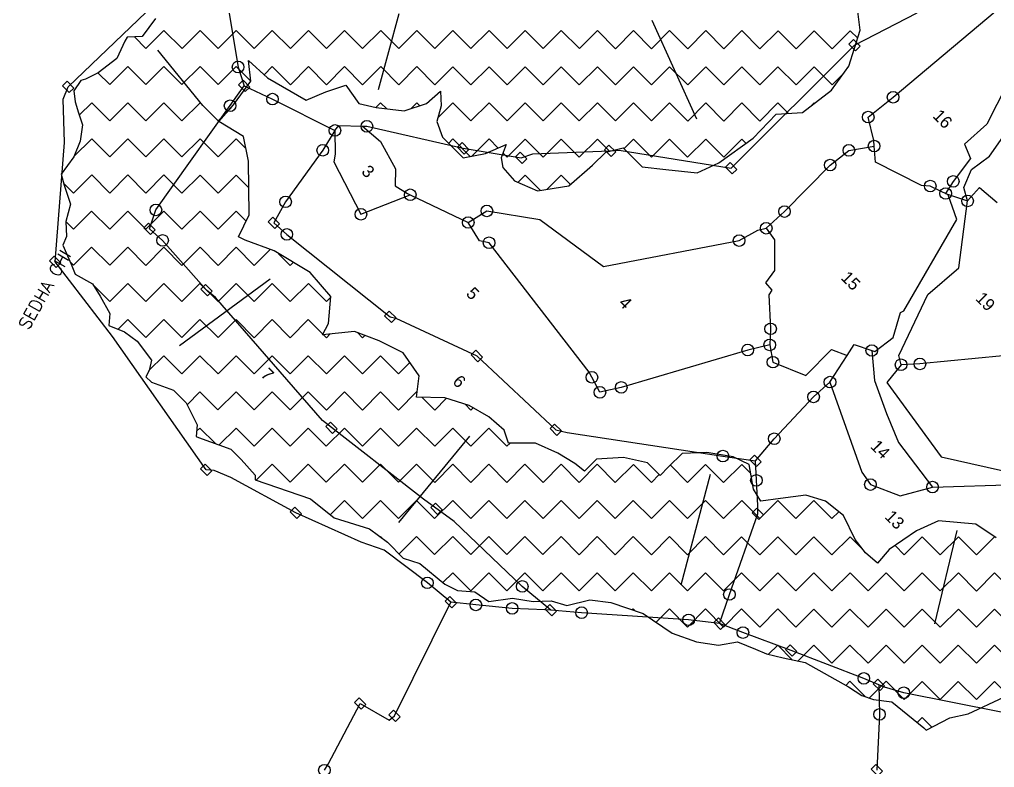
# Model space of a CAD drawing. Header units: metres. Extents: x 344416 to 346002, y 1760973 to 1763559.
# Drawn here: x 344650 to 345371, y 1761837 to 1762390 of the extents above; entities that cross this region are included whole.
import ezdxf

# ---------------------------------------------------------------- set-up
doc = ezdxf.new("R2010")
doc.units = ezdxf.units.M
doc.header["$MEASUREMENT"] = 0
for name, color, linetype in [('OFF', 1, 'Continuous'), ('POLY_HATCH', 12, 'Continuous'), ('POLY_PARCEL', 6, 'Continuous'), ('POLY_WATER', 4, 'Continuous'), ('SYM_ARROW', 1, 'Continuous'), ('TEXT_MAPOUT', 7, 'Continuous'), ('TEXT_PARCEL', 7, 'Continuous'), ('V_BOUND_LINE', 7, 'Continuous')]:
    doc.layers.add(name, color=color, linetype=linetype)
doc.styles.get("Standard").update_dxf_attribs({"font": 'simplex.shx'})
doc.styles.add('TEXT_MAP', font='')
doc.styles.get('TEXT_MAP').set_extended_font_data('Kruti Dev 050')

msp = doc.modelspace()

# ---------------------------------------------------------------- linework, layer by layer
for points in [[(345266.57, 1762375.14), (345271.52, 1762370.18), (345268.09, 1762366.75), (345263.14, 1762371.71)], [(344685.34, 1762344.17), (344690.29, 1762339.21), (344686.86, 1762335.78), (344681.91, 1762340.74)], [(344815.38, 1762344.89), (344820.33, 1762339.93), (344816.9, 1762336.51), (344811.95, 1762341.47)], [(344977.27, 1762298.84), (344982.22, 1762293.88), (344978.79, 1762290.45), (344973.84, 1762295.41)], [(345085.85, 1762296.96), (345090.8, 1762292), (345087.37, 1762288.58), (345082.42, 1762293.53)], [(345020.18, 1762291.79), (345025.14, 1762286.83), (345021.71, 1762283.41), (345016.75, 1762288.36)], [(345175.33, 1762284.08), (345180.28, 1762279.12), (345176.86, 1762275.7), (345171.9, 1762280.66)], [(344837.25, 1762243.71), (344842.21, 1762238.76), (344838.78, 1762235.33), (344833.82, 1762240.29)], [(344745.41, 1762239.28), (344750.36, 1762234.32), (344746.93, 1762230.9), (344741.98, 1762235.86)], [(344675.55, 1762214.97), (344680.5, 1762210.01), (344677.07, 1762206.58), (344672.12, 1762211.54)], [(344787.57, 1762193.97), (344792.52, 1762189.01), (344789.09, 1762185.58), (344784.14, 1762190.54)], [(344923.44, 1762174.31), (344928.39, 1762169.35), (344924.96, 1762165.93), (344920.01, 1762170.89)], [(344987.34, 1762145.4), (344992.29, 1762140.44), (344988.86, 1762137.01), (344983.91, 1762141.97)], [(344879.9, 1762092.44), (344884.86, 1762087.48), (344881.43, 1762084.05), (344876.48, 1762089.01)], [(345045.69, 1762090.95), (345050.64, 1762086), (345047.21, 1762082.57), (345042.26, 1762087.53)], [(345193.37, 1762068.01), (345198.32, 1762063.05), (345194.89, 1762059.62), (345189.94, 1762064.58)], [(344787.33, 1762061.39), (344792.28, 1762056.43), (344788.86, 1762053), (344783.9, 1762057.96)], [(344853.48, 1762029.59), (344858.43, 1762024.63), (344855, 1762021.2), (344850.05, 1762026.16)], [(344957.57, 1762032.58), (344962.53, 1762027.62), (344959.1, 1762024.2), (344954.14, 1762029.16)], [(345195.11, 1762028.79), (345200.07, 1762023.83), (345196.64, 1762020.4), (345191.68, 1762025.36)], [(344968.16, 1761963.62), (344973.11, 1761958.66), (344969.68, 1761955.23), (344964.73, 1761960.19)], [(345042.12, 1761957.62), (345047.07, 1761952.66), (345043.64, 1761949.24), (345038.69, 1761954.19)], [(345166.79, 1761947.65), (345171.74, 1761942.69), (345168.31, 1761939.26), (345163.36, 1761944.22)], [(345219.75, 1761927.9), (345224.7, 1761922.94), (345221.27, 1761919.52), (345216.32, 1761924.47)], [(345284.71, 1761902.4), (345289.66, 1761897.44), (345286.23, 1761894.01), (345281.28, 1761898.97)], [(344901.04, 1761888.71), (344906, 1761883.75), (344902.57, 1761880.33), (344897.61, 1761885.28)], [(344926.46, 1761879.45), (344931.42, 1761874.5), (344927.99, 1761871.07), (344923.03, 1761876.03)], [(345283.08, 1761839.47), (345288.03, 1761834.52), (345284.6, 1761831.09), (345279.65, 1761836.05)]]:
    msp.add_lwpolyline(points, close=True)
for centre in [(344811.64, 1762354.72), (345295.92, 1762332.38), (344805.76, 1762326.14), (344837.06, 1762331), (345277.51, 1762317.72), (344906.89, 1762310.9), (344883.27, 1762307.85), (345281.89, 1762296.34), (344874.22, 1762293.18), (345263.21, 1762293.16), (345249.4, 1762282.3), (345340.43, 1762270.23), (344938.96, 1762260.32), (345323.41, 1762266.78), (345334.77, 1762261.25), (344846.75, 1762255.12), (345350.97, 1762255.75), (344750.85, 1762249.13), (344902.45, 1762245.89), (344995.58, 1762248.36), (345215.61, 1762247.95), (344981.77, 1762239.85), (344847.69, 1762231.08), (345202.1, 1762235.62), (344755.85, 1762226.65), (344997.19, 1762224.87), (345182.08, 1762226.48), (345205.34, 1762161.28), (345188.41, 1762145.64), (345204.69, 1762149.4), (345280.16, 1762145.28), (345207.07, 1762136.65), (345301.77, 1762134.75), (345315.73, 1762135.34), (345073.24, 1762125.48), (345094.96, 1762118.03), (345249.26, 1762121.91), (345079.19, 1762114.37), (345237.09, 1762110.99), (345208.06, 1762080.12), (345170.09, 1762067.27), (345194.85, 1762049.32), (345279.15, 1762046.23), (345325.08, 1762044.4), (344951.6, 1761973.61), (345021.78, 1761970.96), (345174.89, 1761965.01), (344987.44, 1761957.26), (345014.29, 1761954.73), (345065.65, 1761951.57), (345144.76, 1761946.29), (345184.91, 1761936.86), (345274.28, 1761903.02), (345303.8, 1761892.42), (345285.88, 1761876.44), (344875.43, 1761835.23)]:
    msp.add_circle(centre, 4.29)
at = {"layer": 'OFF'}
msp.add_line((345334.77, 1762261.25), (345350.97, 1762255.75), dxfattribs=at)
at = {"layer": 'POLY_HATCH'}
for p, q in [((345271.63, 1762382.06), (345269.19, 1762401.56)), ((344750.61, 1762390.6), (344740.72, 1762377.23)), ((345263.11, 1762355.26), (345271.63, 1762382.06)), ((344727.93, 1762373.76), (344722.11, 1762360.96)), ((344729.67, 1762376.66), (344727.93, 1762373.76)), ((344740.72, 1762377.23), (344729.67, 1762376.66)), ((344722.11, 1762360.96), (344708.15, 1762350.5)), ((344821.14, 1762344.31), (344819.31, 1762359.54)), ((344819.31, 1762359.54), (344833.32, 1762346.73)), ((345250.32, 1762337.61), (345263.11, 1762355.26)), ((344695.35, 1762344.7), (344690.12, 1762337.14)), ((344698.84, 1762345.86), (344695.35, 1762344.7)), ((344708.15, 1762350.5), (344698.84, 1762345.86)), ((344808.35, 1762326.66), (344821.14, 1762344.31)), ((344833.32, 1762346.73), (344861.96, 1762330.26)), ((344690.12, 1762337.14), (344691.28, 1762329)), ((344861.96, 1762330.26), (344876.58, 1762336.33)), ((344876.58, 1762336.33), (344891.2, 1762341.19)), ((344891.2, 1762341.19), (344900.95, 1762327.78)), ((344950.9, 1762327.72), (344961.26, 1762336.85)), ((344961.26, 1762336.85), (344961.66, 1762326.11)), ((345229, 1762321.18), (345250.32, 1762337.61)), ((344691.28, 1762329), (344693.61, 1762320.85)), ((344797.38, 1762314.48), (344808.35, 1762326.66)), ((344900.95, 1762327.78), (344913.74, 1762324.72)), ((344913.74, 1762324.72), (344934.46, 1762322.26)), ((344934.46, 1762322.26), (344950.9, 1762327.72)), ((344961.66, 1762326.11), (344958.61, 1762314.54)), ((344693.61, 1762320.85), (344696.52, 1762312.12)), ((345192.55, 1762302.11), (345209.51, 1762319.99)), ((345209.51, 1762319.99), (345229, 1762321.18)), ((344696.52, 1762312.12), (344694.78, 1762299.9)), ((344815.66, 1762303.5), (344797.38, 1762314.48)), ((344958.61, 1762314.54), (344962.88, 1762302.96)), ((344819.32, 1762285.22), (344815.66, 1762303.5)), ((344962.88, 1762302.96), (344978.11, 1762287.71)), ((345166.97, 1762283.86), (345192.55, 1762302.11)), ((344694.78, 1762299.9), (344690.13, 1762288.27)), ((344994.56, 1762290.74), (345009.79, 1762297.43)), ((345009.79, 1762297.43), (345006.14, 1762287.68)), ((345083.51, 1762291.87), (345096.3, 1762294.9)), ((345096.3, 1762294.9), (345110.31, 1762280.87)), ((344690.13, 1762288.27), (344680.82, 1762275.48)), ((344978.11, 1762287.71), (344994.56, 1762290.74)), ((345006.14, 1762287.68), (345007.36, 1762280.37)), ((345073.76, 1762282.13), (345083.51, 1762291.87)), ((344819.94, 1762245.62), (344819.32, 1762285.22)), ((345007.36, 1762280.37), (345015.89, 1762270.61)), ((345056.1, 1762266.92), (345073.76, 1762282.13)), ((345110.31, 1762280.87), (345127.98, 1762279.02)), ((345127.98, 1762279.02), (345151.13, 1762276.56)), ((345151.13, 1762276.56), (345166.97, 1762283.86)), ((344680.82, 1762275.48), (344683.15, 1762267.33)), ((344683.15, 1762267.33), (344687.81, 1762253.37)), ((345015.89, 1762270.61), (345032.95, 1762263.29)), ((345032.95, 1762263.29), (345056.1, 1762266.92)), ((344687.81, 1762253.37), (344684.32, 1762240.57)), ((344812.02, 1762229.18), (344819.94, 1762245.62)), ((344684.32, 1762240.57), (344684.9, 1762229.52)), ((344684.9, 1762229.52), (344681.99, 1762223.12)), ((344816.9, 1762226.74), (344812.02, 1762229.18)), ((344681.99, 1762223.12), (344688.21, 1762209.18)), ((344838.22, 1762218.79), (344816.9, 1762226.74)), ((344865.03, 1762202.93), (344838.22, 1762218.79)), ((344688.21, 1762209.18), (344691.12, 1762201.61)), ((344691.12, 1762201.61), (344703.92, 1762194.62)), ((344880.26, 1762185.24), (344865.03, 1762202.93)), ((344703.92, 1762194.62), (344709.74, 1762185.3)), ((344709.74, 1762185.3), (344716.73, 1762172.49)), ((344878.44, 1762165.14), (344880.26, 1762185.24)), ((344716.73, 1762172.49), (344716.15, 1762163.77)), ((344716.15, 1762163.77), (344727.78, 1762159.1)), ((344873.94, 1762156.79), (344878.44, 1762165.14)), ((344727.78, 1762159.1), (344737.09, 1762152.11)), ((344897.8, 1762159.27), (344873.94, 1762156.79)), ((344916.02, 1762152.34), (344897.8, 1762159.27)), ((344737.09, 1762152.11), (344747.57, 1762138.13)), ((344933.61, 1762143.53), (344916.02, 1762152.34)), ((344945.54, 1762126.56), (344933.61, 1762143.53)), ((344747.57, 1762138.13), (344745.82, 1762130.57)), ((344745.82, 1762130.57), (344743.5, 1762125.92)), ((344743.5, 1762125.92), (344747.57, 1762121.84)), ((344747.57, 1762121.84), (344763.86, 1762116.01)), ((344943.66, 1762110.86), (344945.54, 1762126.56)), ((344763.86, 1762116.01), (344773.17, 1762106.69)), ((344773.17, 1762106.69), (344781.32, 1762090.39)), ((344964.39, 1762110.21), (344943.66, 1762110.86)), ((344982.6, 1762104.54), (344964.39, 1762110.21)), ((344997.05, 1762096.36), (344982.6, 1762104.54)), ((345008.36, 1762086.3), (344997.05, 1762096.36)), ((344781.32, 1762090.39), (344780.74, 1762081.67)), ((345011.5, 1762076.88), (345008.36, 1762086.3)), ((344780.74, 1762081.67), (344782.49, 1762081.08)), ((344782.49, 1762081.08), (344806.34, 1762072.33)), ((345017.78, 1762076.87), (345011.5, 1762076.88)), ((345031.6, 1762076.86), (345017.78, 1762076.87)), ((345047.93, 1762069.3), (345031.6, 1762076.86)), ((344806.34, 1762072.33), (344813.91, 1762064.76)), ((345158.22, 1762069.85), (345140.01, 1762069.24)), ((345177.69, 1762066.69), (345158.22, 1762069.85)), ((344813.91, 1762064.76), (344824.38, 1762053.11)), ((345060.49, 1762061.75), (345047.93, 1762069.3)), ((345076.57, 1762064.91), (345067.78, 1762056.12)), ((345096.67, 1762066.14), (345076.57, 1762064.91)), ((345114.26, 1762062.36), (345096.67, 1762066.14)), ((345123.68, 1762052.93), (345114.26, 1762062.36)), ((345140.01, 1762069.24), (345129.96, 1762059.2)), ((345189.62, 1762061.02), (345177.69, 1762066.69)), ((345067.78, 1762056.12), (345060.49, 1762061.75)), ((345129.96, 1762059.2), (345123.68, 1762052.93)), ((345192.77, 1762042.8), (345189.62, 1762061.02)), ((344824.38, 1762053.11), (344824.38, 1762049.62)), ((344824.38, 1762049.62), (344865.11, 1762035.61)), ((345198.2, 1762034.07), (345192.77, 1762042.8)), ((344865.11, 1762035.61), (344882.57, 1762021.63)), ((345212.65, 1762035.94), (345198.2, 1762034.07)), ((345231.49, 1762038.43), (345212.65, 1762035.94)), ((345245.94, 1762034.02), (345231.49, 1762038.43)), ((345259.13, 1762023.33), (345245.94, 1762034.02)), ((344882.57, 1762021.63), (344908.68, 1762013.49)), ((345267.92, 1762005.73), (345259.13, 1762023.33)), ((345329.47, 1762019.48), (345313.14, 1762011.96)), ((345357.11, 1762016.94), (345329.47, 1762019.48)), ((344908.68, 1762013.49), (344922.06, 1762003.58)), ((345313.14, 1762011.96), (345293.05, 1761998.17)), ((345372.18, 1762006.88), (345357.11, 1762016.94)), ((345275.46, 1761995.68), (345267.92, 1762005.73)), ((344922.06, 1762003.58), (344933.7, 1761991.93)), ((345293.05, 1761998.17), (345284.26, 1761988.13)), ((344933.7, 1761991.93), (344945.92, 1761987.85)), ((345284.26, 1761988.13), (345275.46, 1761995.68)), ((344945.92, 1761987.85), (344964.54, 1761972.7)), ((344964.54, 1761972.7), (344973.85, 1761968.04)), ((344973.85, 1761968.04), (344986.65, 1761966.86)), ((344986.65, 1761966.86), (344997.12, 1761959.87)), ((344997.12, 1761959.87), (345014.58, 1761962.18)), ((345014.58, 1761962.18), (345029.7, 1761959.83)), ((345029.7, 1761959.83), (345043.09, 1761960.4)), ((345043.09, 1761960.4), (345054.72, 1761956.9)), ((345054.72, 1761956.9), (345071.59, 1761960.95)), ((345071.59, 1761960.95), (345087.3, 1761959.19)), ((345087.3, 1761959.19), (345111.01, 1761950.98)), ((345111.01, 1761950.98), (345132.54, 1761936.41)), ((345132.54, 1761936.41), (345150.58, 1761929.99)), ((345150.58, 1761929.99), (345166.87, 1761927.65)), ((345166.87, 1761927.65), (345180.83, 1761929.96)), ((345180.83, 1761929.96), (345194.22, 1761924.71)), ((345194.22, 1761924.71), (345202.36, 1761921.21)), ((345202.36, 1761921.21), (345214.58, 1761918.29)), ((345214.58, 1761918.29), (345230.87, 1761914.78)), ((345230.87, 1761914.78), (345262.87, 1761896.71)), ((345262.87, 1761896.71), (345272.77, 1761890.3)), ((345272.77, 1761890.3), (345281.49, 1761887.38)), ((345281.49, 1761887.38), (345294.87, 1761885.62)), ((345294.87, 1761885.62), (345318.73, 1761866.4)), ((345351.31, 1761876.84), (345377.72, 1761889.07)), ((345337.93, 1761873.94), (345351.31, 1761876.84)), ((345320.48, 1761864.65), (345337.93, 1761873.94)), ((345318.73, 1761866.4), (345320.48, 1761864.65))]:
    msp.add_line(p, q, dxfattribs=at)
at = {"layer": 'POLY_HATCH', "linetype": 'Continuous'}
for p, q in [((344743.48, 1762368.41), (344756.84, 1762381.76)), ((344756.84, 1762381.76), (344770.19, 1762368.4)), ((344770.19, 1762368.4), (344783.54, 1762381.75)), ((344783.54, 1762381.75), (344796.89, 1762368.39)), ((344796.89, 1762368.39), (344810.25, 1762381.74)), ((344810.25, 1762381.74), (344823.6, 1762368.38)), ((344823.6, 1762368.38), (344836.95, 1762381.73)), ((344836.95, 1762381.73), (344850.3, 1762368.37)), ((344850.3, 1762368.37), (344863.66, 1762381.72)), ((344863.66, 1762381.72), (344877, 1762368.36)), ((344877, 1762368.36), (344890.36, 1762381.7)), ((344890.36, 1762381.7), (344903.71, 1762368.35)), ((344903.71, 1762368.35), (344917.07, 1762381.69)), ((344917.07, 1762381.69), (344930.41, 1762368.33)), ((344930.41, 1762368.33), (344943.77, 1762381.68)), ((344943.77, 1762381.68), (344957.12, 1762368.32)), ((344957.12, 1762368.32), (344970.48, 1762381.67)), ((344970.48, 1762381.67), (344983.82, 1762368.31)), ((344983.82, 1762368.31), (344997.18, 1762381.66)), ((344997.18, 1762381.66), (345010.53, 1762368.3)), ((345010.53, 1762368.3), (345023.88, 1762381.65)), ((345023.88, 1762381.65), (345037.23, 1762368.29)), ((345037.23, 1762368.29), (345050.59, 1762381.64)), ((345050.59, 1762381.64), (345063.94, 1762368.28)), ((345063.94, 1762368.28), (345077.29, 1762381.62)), ((345077.29, 1762381.62), (345090.64, 1762368.27)), ((345090.64, 1762368.27), (345104, 1762381.61)), ((345104, 1762381.61), (345117.34, 1762368.25)), ((345117.34, 1762368.25), (345130.7, 1762381.6)), ((345130.7, 1762381.6), (345144.05, 1762368.24)), ((345144.05, 1762368.24), (345157.41, 1762381.59)), ((345157.41, 1762381.59), (345170.75, 1762368.23)), ((345170.75, 1762368.23), (345184.11, 1762381.58)), ((345184.11, 1762381.58), (345197.46, 1762368.22)), ((345197.46, 1762368.22), (345210.82, 1762381.57)), ((345210.82, 1762381.57), (345224.16, 1762368.21)), ((345224.16, 1762368.21), (345237.52, 1762381.56)), ((345237.52, 1762381.56), (345250.87, 1762368.2)), ((345250.87, 1762368.2), (345264.22, 1762381.54)), ((345264.22, 1762381.54), (345269.72, 1762376.05)), ((344734.97, 1762376.94), (344743.48, 1762368.41)), ((344716.77, 1762341.72), (344730.12, 1762355.07)), ((344730.12, 1762355.07), (344743.47, 1762341.71)), ((344743.47, 1762341.71), (344756.83, 1762355.06)), ((344756.83, 1762355.06), (344770.17, 1762341.7)), ((344770.17, 1762341.7), (344783.53, 1762355.04)), ((344783.53, 1762355.04), (344796.88, 1762341.69)), ((344796.88, 1762341.69), (344810.24, 1762355.03)), ((344810.24, 1762355.03), (344821.06, 1762344.2)), ((344830.88, 1762348.97), (344836.94, 1762355.02)), ((344836.94, 1762355.02), (344850.29, 1762341.66)), ((344850.29, 1762341.66), (344863.65, 1762355.01)), ((344863.65, 1762355.01), (344876.99, 1762341.65)), ((344876.99, 1762341.65), (344890.35, 1762355)), ((344890.35, 1762355), (344903.7, 1762341.64)), ((344903.7, 1762341.64), (344917.06, 1762354.99)), ((344917.06, 1762354.99), (344930.4, 1762341.63)), ((344930.4, 1762341.63), (344943.76, 1762354.98)), ((344943.76, 1762354.98), (344957.11, 1762341.62)), ((344957.11, 1762341.62), (344970.46, 1762354.97)), ((344970.46, 1762354.97), (344983.81, 1762341.61)), ((344983.81, 1762341.61), (344997.17, 1762354.95)), ((344997.17, 1762354.95), (345010.52, 1762341.6)), ((345010.52, 1762341.6), (345023.87, 1762354.94)), ((345023.87, 1762354.94), (345037.22, 1762341.58)), ((345037.22, 1762341.58), (345050.58, 1762354.93)), ((345050.58, 1762354.93), (345063.92, 1762341.57)), ((345063.92, 1762341.57), (345077.28, 1762354.92)), ((345077.28, 1762354.92), (345090.63, 1762341.56)), ((345090.63, 1762341.56), (345103.99, 1762354.91)), ((345103.99, 1762354.91), (345117.33, 1762341.55)), ((345117.33, 1762341.55), (345130.69, 1762354.9)), ((345130.69, 1762354.9), (345144.04, 1762341.54)), ((345144.04, 1762341.54), (345157.4, 1762354.89)), ((345157.4, 1762354.89), (345170.74, 1762341.53)), ((345170.74, 1762341.53), (345184.1, 1762354.87)), ((345184.1, 1762354.87), (345197.45, 1762341.52)), ((345197.45, 1762341.52), (345210.8, 1762354.86)), ((345210.8, 1762354.86), (345224.15, 1762341.5)), ((345224.15, 1762341.5), (345237.51, 1762354.85)), ((345237.51, 1762354.85), (345250.86, 1762341.49)), ((344708.04, 1762350.45), (344716.77, 1762341.72)), ((345250.86, 1762341.49), (345259.1, 1762349.73)), ((344694.18, 1762319.15), (344703.41, 1762328.37)), ((344703.41, 1762328.37), (344716.75, 1762315.02)), ((344716.75, 1762315.02), (344730.11, 1762328.36)), ((344730.11, 1762328.36), (344743.46, 1762315.01)), ((344743.46, 1762315.01), (344756.82, 1762328.35)), ((344756.82, 1762328.35), (344770.16, 1762314.99)), ((344770.16, 1762314.99), (344783.52, 1762328.34)), ((344783.52, 1762328.34), (344796.87, 1762314.98)), ((344796.87, 1762314.98), (344806.51, 1762324.62)), ((344913.53, 1762324.77), (344917.04, 1762328.28)), ((344917.04, 1762328.28), (344921.53, 1762323.79)), ((344939.36, 1762323.89), (344943.75, 1762328.27)), ((344943.75, 1762328.27), (344945.94, 1762326.08)), ((344959.29, 1762317.1), (344970.45, 1762328.26)), ((344970.45, 1762328.26), (344983.8, 1762314.9)), ((344983.8, 1762314.9), (344997.16, 1762328.25)), ((344997.16, 1762328.25), (345010.5, 1762314.89)), ((345010.5, 1762314.89), (345023.86, 1762328.24)), ((345023.86, 1762328.24), (345037.21, 1762314.88)), ((345037.21, 1762314.88), (345050.57, 1762328.23)), ((345050.57, 1762328.23), (345063.91, 1762314.87)), ((345063.91, 1762314.87), (345077.27, 1762328.21)), ((345077.27, 1762328.21), (345090.62, 1762314.86)), ((345090.62, 1762314.86), (345103.98, 1762328.2)), ((345103.98, 1762328.2), (345117.32, 1762314.85)), ((345117.32, 1762314.85), (345130.68, 1762328.19)), ((345130.68, 1762328.19), (345144.03, 1762314.83)), ((345144.03, 1762314.83), (345157.38, 1762328.18)), ((345157.38, 1762328.18), (345170.73, 1762314.82)), ((345170.73, 1762314.82), (345184.09, 1762328.17)), ((345184.09, 1762328.17), (345197.44, 1762314.81)), ((345197.44, 1762314.81), (345210.79, 1762328.16)), ((345210.79, 1762328.16), (345218.41, 1762320.53)), ((345235.68, 1762326.33), (345237.5, 1762328.15)), ((345237.5, 1762328.15), (345237.73, 1762327.91)), ((344690.22, 1762288.5), (344703.4, 1762301.67)), ((344703.4, 1762301.67), (344716.74, 1762288.31)), ((344716.74, 1762288.31), (344730.1, 1762301.66)), ((344730.1, 1762301.66), (344743.45, 1762288.3)), ((344743.45, 1762288.3), (344756.81, 1762301.65)), ((344756.81, 1762301.65), (344770.15, 1762288.29)), ((344770.15, 1762288.29), (344783.51, 1762301.64)), ((344783.51, 1762301.64), (344796.86, 1762288.28)), ((344796.86, 1762288.28), (344810.21, 1762301.62)), ((344810.21, 1762301.62), (344817.5, 1762294.34)), ((344967.36, 1762298.48), (344970.44, 1762301.56)), ((344970.44, 1762301.56), (344983.32, 1762288.67)), ((344984.47, 1762288.88), (344997.15, 1762301.54)), ((344997.15, 1762301.54), (345003.86, 1762294.82)), ((345010.49, 1762288.19), (345023.85, 1762301.53)), ((345023.85, 1762301.53), (345037.2, 1762288.18)), ((345037.2, 1762288.18), (345050.55, 1762301.52)), ((345050.55, 1762301.52), (345063.9, 1762288.16)), ((345063.9, 1762288.16), (345077.26, 1762301.51)), ((345077.26, 1762301.51), (345086.25, 1762292.52)), ((345096.83, 1762294.37), (345103.96, 1762301.5)), ((345103.96, 1762301.5), (345117.31, 1762288.14)), ((345117.31, 1762288.14), (345130.67, 1762301.49)), ((345130.67, 1762301.49), (345144.01, 1762288.13)), ((345144.01, 1762288.13), (345157.37, 1762301.48)), ((345157.37, 1762301.48), (345170.72, 1762288.12)), ((345170.72, 1762288.12), (345184.08, 1762301.46)), ((345184.08, 1762301.46), (345187.23, 1762298.31)), ((345007.46, 1762291.22), (345010.49, 1762288.19)), ((344690.03, 1762261.62), (344703.39, 1762274.97)), ((344703.39, 1762274.97), (344716.73, 1762261.61)), ((344716.73, 1762261.61), (344730.09, 1762274.95)), ((344730.09, 1762274.95), (344743.44, 1762261.6)), ((344743.44, 1762261.6), (344756.79, 1762274.94)), ((344756.79, 1762274.94), (344770.14, 1762261.58)), ((344770.14, 1762261.58), (344783.5, 1762274.93)), ((344783.5, 1762274.93), (344796.85, 1762261.57)), ((344796.85, 1762261.57), (344810.2, 1762274.92)), ((344810.2, 1762274.92), (344819.63, 1762265.49)), ((345018.5, 1762269.49), (345023.84, 1762274.83)), ((345023.84, 1762274.83), (345035.04, 1762263.61)), ((345040.13, 1762264.41), (345050.54, 1762274.82)), ((345050.54, 1762274.82), (345057.35, 1762268)), ((344682.68, 1762268.97), (344690.03, 1762261.62)), ((344690.02, 1762234.91), (344703.37, 1762248.26)), ((344703.37, 1762248.26), (344716.72, 1762234.9)), ((344716.72, 1762234.9), (344730.08, 1762248.25)), ((344730.08, 1762248.25), (344743.42, 1762234.89)), ((344743.42, 1762234.89), (344756.78, 1762248.24)), ((344756.78, 1762248.24), (344770.13, 1762234.88)), ((344770.13, 1762234.88), (344783.49, 1762248.23)), ((344783.49, 1762248.23), (344796.83, 1762234.87)), ((344796.83, 1762234.87), (344810.19, 1762248.22)), ((344810.19, 1762248.22), (344817.61, 1762240.79)), ((344684.33, 1762240.61), (344690.02, 1762234.91)), ((344690, 1762208.21), (344703.36, 1762221.56)), ((344703.36, 1762221.56), (344716.71, 1762208.2)), ((344716.71, 1762208.2), (344730.07, 1762221.55)), ((344730.07, 1762221.55), (344743.41, 1762208.19)), ((344743.41, 1762208.19), (344756.77, 1762221.53)), ((344756.77, 1762221.53), (344770.12, 1762208.18)), ((344770.12, 1762208.18), (344783.48, 1762221.52)), ((344783.48, 1762221.52), (344796.82, 1762208.16)), ((344796.82, 1762208.16), (344810.18, 1762221.51)), ((344810.18, 1762221.51), (344823.53, 1762208.15)), ((344823.53, 1762208.15), (344835.28, 1762219.89)), ((344841.57, 1762216.81), (344850.23, 1762208.14)), ((344687.54, 1762210.67), (344690, 1762208.21)), ((344850.23, 1762208.14), (344852.46, 1762210.37)), ((344704.48, 1762193.72), (344716.7, 1762181.49)), ((344716.7, 1762181.49), (344730.06, 1762194.84)), ((344730.06, 1762194.84), (344743.4, 1762181.48)), ((344743.4, 1762181.48), (344756.76, 1762194.83)), ((344756.76, 1762194.83), (344770.11, 1762181.47)), ((344770.11, 1762181.47), (344783.46, 1762194.82)), ((344783.46, 1762194.82), (344796.81, 1762181.46)), ((344796.81, 1762181.46), (344810.17, 1762194.81)), ((344810.17, 1762194.81), (344823.52, 1762181.45)), ((344823.52, 1762181.45), (344836.87, 1762194.8)), ((344836.87, 1762194.8), (344850.22, 1762181.44)), ((344850.22, 1762181.44), (344863.58, 1762194.78)), ((344863.58, 1762194.78), (344876.92, 1762181.43)), ((344876.92, 1762181.43), (344880.22, 1762184.71)), ((344722.94, 1762161.04), (344730.04, 1762168.14)), ((344730.04, 1762168.14), (344743.39, 1762154.78)), ((344743.39, 1762154.78), (344756.75, 1762168.12)), ((344756.75, 1762168.12), (344770.1, 1762154.77)), ((344770.1, 1762154.77), (344783.45, 1762168.11)), ((344783.45, 1762168.11), (344796.8, 1762154.76)), ((344796.8, 1762154.76), (344810.16, 1762168.1)), ((344810.16, 1762168.1), (344823.5, 1762154.74)), ((344823.5, 1762154.74), (344836.86, 1762168.09)), ((344836.86, 1762168.09), (344850.21, 1762154.73)), ((344850.21, 1762154.73), (344863.57, 1762168.08)), ((344863.57, 1762168.08), (344874.26, 1762157.38)), ((344874.76, 1762156.87), (344876.91, 1762154.72)), ((344876.91, 1762154.72), (344879.57, 1762157.37)), ((344899.83, 1762158.5), (344903.62, 1762154.71)), ((344903.62, 1762154.71), (344905.32, 1762156.41)), ((344745.77, 1762130.46), (344756.74, 1762141.42)), ((344756.74, 1762141.42), (344770.08, 1762128.06)), ((344770.08, 1762128.06), (344783.44, 1762141.41)), ((344783.44, 1762141.41), (344796.79, 1762128.05)), ((344796.79, 1762128.05), (344810.15, 1762141.4)), ((344810.15, 1762141.4), (344823.49, 1762128.04)), ((344823.49, 1762128.04), (344836.85, 1762141.39)), ((344836.85, 1762141.39), (344850.2, 1762128.03)), ((344850.2, 1762128.03), (344863.56, 1762141.37)), ((344863.56, 1762141.37), (344876.9, 1762128.02)), ((344876.9, 1762128.02), (344890.26, 1762141.36)), ((344890.26, 1762141.36), (344903.61, 1762128.01)), ((344903.61, 1762128.01), (344916.96, 1762141.35)), ((344916.96, 1762141.35), (344930.31, 1762127.99)), ((344930.31, 1762127.99), (344938.67, 1762136.34)), ((344773.92, 1762105.2), (344783.43, 1762114.7)), ((344783.43, 1762114.7), (344796.78, 1762101.35)), ((344796.78, 1762101.35), (344810.13, 1762114.69)), ((344810.13, 1762114.69), (344823.48, 1762101.34)), ((344823.48, 1762101.34), (344836.84, 1762114.68)), ((344836.84, 1762114.68), (344850.19, 1762101.32)), ((344850.19, 1762101.32), (344863.54, 1762114.67)), ((344863.54, 1762114.67), (344876.89, 1762101.31)), ((344876.89, 1762101.31), (344890.25, 1762114.66)), ((344890.25, 1762114.66), (344903.59, 1762101.3)), ((344903.59, 1762101.3), (344916.95, 1762114.65)), ((344916.95, 1762114.65), (344930.3, 1762101.29)), ((344930.3, 1762101.29), (344943.66, 1762114.64)), ((344943.66, 1762114.64), (344944.07, 1762114.23)), ((344947.55, 1762110.74), (344957, 1762101.28)), ((344957, 1762101.28), (344965.58, 1762109.84)), ((344979.46, 1762105.52), (344983.71, 1762101.27)), ((344983.71, 1762101.27), (344985.4, 1762102.96)), ((344781, 1762085.59), (344783.42, 1762088)), ((344783.42, 1762088), (344794.87, 1762076.54)), ((344797.64, 1762075.52), (344810.12, 1762087.99)), ((344810.12, 1762087.99), (344823.47, 1762074.63)), ((344823.47, 1762074.63), (344836.83, 1762087.98)), ((344836.83, 1762087.98), (344850.17, 1762074.62)), ((344850.17, 1762074.62), (344863.53, 1762087.97)), ((344863.53, 1762087.97), (344876.88, 1762074.61)), ((344876.88, 1762074.61), (344890.24, 1762087.95)), ((344890.24, 1762087.95), (344903.58, 1762074.6)), ((344903.58, 1762074.6), (344916.94, 1762087.94)), ((344916.94, 1762087.94), (344930.29, 1762074.59)), ((344930.29, 1762074.59), (344943.65, 1762087.93)), ((344943.65, 1762087.93), (344956.99, 1762074.57)), ((344956.99, 1762074.57), (344970.35, 1762087.92)), ((344970.35, 1762087.92), (344983.7, 1762074.56)), ((344983.7, 1762074.56), (344997.05, 1762087.91)), ((344997.05, 1762087.91), (345010.4, 1762074.55)), ((345010.4, 1762074.55), (345012.73, 1762076.88)), ((344824.96, 1762049.42), (344836.82, 1762061.27)), ((344836.82, 1762061.27), (344850.16, 1762047.91)), ((344850.16, 1762047.91), (344863.52, 1762061.26)), ((344863.52, 1762061.26), (344876.87, 1762047.9)), ((344876.87, 1762047.9), (344890.23, 1762061.25)), ((344890.23, 1762061.25), (344903.57, 1762047.89)), ((344903.57, 1762047.89), (344916.93, 1762061.24)), ((344916.93, 1762061.24), (344930.28, 1762047.88)), ((344930.28, 1762047.88), (344943.63, 1762061.23)), ((344943.63, 1762061.23), (344956.98, 1762047.87)), ((344956.98, 1762047.87), (344970.34, 1762061.22)), ((344970.34, 1762061.22), (344983.69, 1762047.86)), ((344983.69, 1762047.86), (344997.04, 1762061.2)), ((344997.04, 1762061.2), (345010.39, 1762047.85)), ((345010.39, 1762047.85), (345023.75, 1762061.19)), ((345023.75, 1762061.19), (345037.09, 1762047.84)), ((345037.09, 1762047.84), (345050.45, 1762061.18)), ((345050.45, 1762061.18), (345063.8, 1762047.82)), ((345063.8, 1762047.82), (345077.16, 1762061.17)), ((345077.16, 1762061.17), (345090.5, 1762047.81)), ((345090.5, 1762047.81), (345103.86, 1762061.16)), ((345103.86, 1762061.16), (345117.21, 1762047.8)), ((345131.24, 1762060.48), (345143.91, 1762047.79)), ((345143.91, 1762047.79), (345157.27, 1762061.14)), ((345157.27, 1762061.14), (345170.62, 1762047.78)), ((345170.62, 1762047.78), (345183.97, 1762061.12)), ((345183.97, 1762061.12), (345190.78, 1762054.31)), ((345117.21, 1762047.8), (345123.01, 1762053.6)), ((344879.64, 1762023.98), (344890.21, 1762034.55)), ((344890.21, 1762034.55), (344903.56, 1762021.19)), ((344903.56, 1762021.19), (344916.92, 1762034.53)), ((344916.92, 1762034.53), (344930.26, 1762021.18)), ((344930.26, 1762021.18), (344943.62, 1762034.52)), ((344943.62, 1762034.52), (344956.97, 1762021.16)), ((344956.97, 1762021.16), (344970.33, 1762034.51)), ((344970.33, 1762034.51), (344983.67, 1762021.15)), ((344983.67, 1762021.15), (344997.03, 1762034.5)), ((344997.03, 1762034.5), (345010.38, 1762021.14)), ((345010.38, 1762021.14), (345023.74, 1762034.49)), ((345023.74, 1762034.49), (345037.08, 1762021.13)), ((345037.08, 1762021.13), (345050.44, 1762034.48)), ((345050.44, 1762034.48), (345063.79, 1762021.12)), ((345063.79, 1762021.12), (345077.15, 1762034.47)), ((345077.15, 1762034.47), (345090.49, 1762021.11)), ((345090.49, 1762021.11), (345103.85, 1762034.45)), ((345103.85, 1762034.45), (345117.2, 1762021.1)), ((345117.2, 1762021.1), (345130.55, 1762034.44)), ((345130.55, 1762034.44), (345143.9, 1762021.08)), ((345143.9, 1762021.08), (345157.26, 1762034.43)), ((345157.26, 1762034.43), (345170.61, 1762021.07)), ((345170.61, 1762021.07), (345183.96, 1762034.42)), ((345183.96, 1762034.42), (345197.31, 1762021.06)), ((345197.31, 1762021.06), (345210.67, 1762034.41)), ((345210.67, 1762034.41), (345224.01, 1762021.05)), ((345224.01, 1762021.05), (345237.37, 1762034.4)), ((345237.37, 1762034.4), (345250.72, 1762021.04)), ((345250.72, 1762021.04), (345255.75, 1762026.07)), ((344916.66, 1762007.58), (344916.91, 1762007.83)), ((344916.91, 1762007.83), (344918.57, 1762006.17)), ((344930.71, 1761994.93), (344943.61, 1762007.82)), ((344943.61, 1762007.82), (344956.96, 1761994.46)), ((344956.96, 1761994.46), (344970.32, 1762007.81)), ((344970.32, 1762007.81), (344983.66, 1761994.45)), ((344983.66, 1761994.45), (344997.02, 1762007.8)), ((344997.02, 1762007.8), (345010.37, 1761994.44)), ((345010.37, 1761994.44), (345023.72, 1762007.78)), ((345023.72, 1762007.78), (345037.07, 1761994.43)), ((345037.07, 1761994.43), (345050.43, 1762007.77)), ((345050.43, 1762007.77), (345063.78, 1761994.41)), ((345063.78, 1761994.41), (345077.13, 1762007.76)), ((345077.13, 1762007.76), (345090.48, 1761994.4)), ((345090.48, 1761994.4), (345103.84, 1762007.75)), ((345103.84, 1762007.75), (345117.18, 1761994.39)), ((345117.18, 1761994.39), (345130.54, 1762007.74)), ((345130.54, 1762007.74), (345143.89, 1761994.38)), ((345143.89, 1761994.38), (345157.25, 1762007.73)), ((345157.25, 1762007.73), (345170.59, 1761994.37)), ((345170.59, 1761994.37), (345183.95, 1762007.72)), ((345183.95, 1762007.72), (345197.3, 1761994.36)), ((345197.3, 1761994.36), (345210.66, 1762007.7)), ((345210.66, 1762007.7), (345224, 1761994.35)), ((345224, 1761994.35), (345237.36, 1762007.69)), ((345237.36, 1762007.69), (345250.71, 1761994.33)), ((345250.71, 1761994.33), (345264.07, 1762007.68)), ((345264.07, 1762007.68), (345273.67, 1761998.07)), ((345304.12, 1761994.31), (345317.47, 1762007.66)), ((345317.47, 1762007.66), (345330.82, 1761994.3)), ((345330.82, 1761994.3), (345344.18, 1762007.65)), ((345344.18, 1762007.65), (345357.53, 1761994.29)), ((345357.53, 1761994.29), (345370.88, 1762007.64)), ((345297.33, 1762001.11), (345304.12, 1761994.31)), ((344963.08, 1761973.89), (344970.3, 1761981.1)), ((344970.3, 1761981.1), (344983.65, 1761967.74)), ((344983.65, 1761967.74), (344997.01, 1761981.09)), ((344997.01, 1761981.09), (345010.36, 1761967.73)), ((345010.36, 1761967.73), (345023.71, 1761981.08)), ((345023.71, 1761981.08), (345037.06, 1761967.72)), ((345037.06, 1761967.72), (345050.42, 1761981.07)), ((345050.42, 1761981.07), (345063.76, 1761967.71)), ((345063.76, 1761967.71), (345077.12, 1761981.06)), ((345077.12, 1761981.06), (345090.47, 1761967.7)), ((345090.47, 1761967.7), (345103.83, 1761981.05)), ((345103.83, 1761981.05), (345117.17, 1761967.69)), ((345117.17, 1761967.69), (345130.53, 1761981.03)), ((345130.53, 1761981.03), (345143.88, 1761967.68)), ((345143.88, 1761967.68), (345157.24, 1761981.02)), ((345157.24, 1761981.02), (345170.58, 1761967.66)), ((345170.58, 1761967.66), (345183.94, 1761981.01)), ((345183.94, 1761981.01), (345197.29, 1761967.65)), ((345197.29, 1761967.65), (345210.64, 1761981)), ((345210.64, 1761981), (345223.99, 1761967.64)), ((345223.99, 1761967.64), (345237.35, 1761980.99)), ((345237.35, 1761980.99), (345250.7, 1761967.63)), ((345250.7, 1761967.63), (345264.05, 1761980.98)), ((345264.05, 1761980.98), (345277.4, 1761967.62)), ((345277.4, 1761967.62), (345290.76, 1761980.97)), ((345290.76, 1761980.97), (345304.1, 1761967.61)), ((345304.1, 1761967.61), (345317.46, 1761980.95)), ((345317.46, 1761980.95), (345330.81, 1761967.6)), ((345330.81, 1761967.6), (345344.17, 1761980.94)), ((345344.17, 1761980.94), (345357.51, 1761967.58)), ((345357.51, 1761967.58), (345370.87, 1761980.93)), ((345370.87, 1761980.93), (345384.22, 1761967.57)), ((345103.17, 1761953.7), (345103.82, 1761954.34)), ((345103.82, 1761954.34), (345105.14, 1761953.01)), ((345120.64, 1761944.46), (345130.52, 1761954.33)), ((345130.52, 1761954.33), (345143.87, 1761940.97)), ((345143.87, 1761940.97), (345157.22, 1761954.32)), ((345157.22, 1761954.32), (345170.57, 1761940.96)), ((345170.57, 1761940.96), (345183.93, 1761954.31)), ((345183.93, 1761954.31), (345197.28, 1761940.95)), ((345197.28, 1761940.95), (345210.63, 1761954.3)), ((345210.63, 1761954.3), (345223.98, 1761940.94)), ((345223.98, 1761940.94), (345237.34, 1761954.28)), ((345237.34, 1761954.28), (345250.68, 1761940.93)), ((345250.68, 1761940.93), (345264.04, 1761954.27)), ((345264.04, 1761954.27), (345277.39, 1761940.91)), ((345277.39, 1761940.91), (345290.75, 1761954.26)), ((345290.75, 1761954.26), (345304.09, 1761940.9)), ((345304.09, 1761940.9), (345317.45, 1761954.25)), ((345317.45, 1761954.25), (345330.8, 1761940.89)), ((345330.8, 1761940.89), (345344.16, 1761954.24)), ((345344.16, 1761954.24), (345357.5, 1761940.88)), ((345357.5, 1761940.88), (345370.86, 1761954.23)), ((345370.86, 1761954.23), (345384.21, 1761940.87)), ((345203.87, 1761920.85), (345210.62, 1761927.59)), ((345210.62, 1761927.59), (345221.38, 1761916.82)), ((345225.64, 1761915.91), (345237.33, 1761927.58)), ((345237.33, 1761927.58), (345250.67, 1761914.22)), ((345250.67, 1761914.22), (345264.03, 1761927.57)), ((345264.03, 1761927.57), (345277.38, 1761914.21)), ((345277.38, 1761914.21), (345290.74, 1761927.56)), ((345290.74, 1761927.56), (345304.08, 1761914.2)), ((345304.08, 1761914.2), (345317.44, 1761927.55)), ((345317.44, 1761927.55), (345330.79, 1761914.19)), ((345330.79, 1761914.19), (345344.14, 1761927.53)), ((345344.14, 1761927.53), (345357.49, 1761914.18)), ((345357.49, 1761914.18), (345370.85, 1761927.52)), ((345370.85, 1761927.52), (345384.2, 1761914.16)), ((345260.95, 1761897.8), (345264.02, 1761900.86)), ((345264.02, 1761900.86), (345275.48, 1761889.39)), ((345278.31, 1761888.45), (345290.72, 1761900.85)), ((345290.72, 1761900.85), (345304.07, 1761887.49)), ((345304.07, 1761887.49), (345317.43, 1761900.84)), ((345317.43, 1761900.84), (345330.77, 1761887.48)), ((345330.77, 1761887.48), (345344.13, 1761900.83)), ((345344.13, 1761900.83), (345357.48, 1761887.47)), ((345357.48, 1761887.47), (345370.84, 1761900.82)), ((345370.84, 1761900.82), (345381.51, 1761890.14)), ((345313.72, 1761870.44), (345317.42, 1761874.14)), ((345317.42, 1761874.14), (345324.67, 1761866.88))]:
    msp.add_line(p, q, dxfattribs=at)
at = {"layer": 'POLY_PARCEL'}
for p, q in [((345295.92, 1762332.38), (345414.84, 1762432.49)), ((344799.45, 1762427.78), (344811.64, 1762354.72)), ((345267.33, 1762370.95), (345313.8, 1762394.81)), ((345176.09, 1762279.89), (345267.33, 1762370.95)), ((344811.64, 1762354.72), (344816.14, 1762340.7)), ((344750.85, 1762249.13), (344816.14, 1762340.7)), ((344816.14, 1762340.7), (344837.06, 1762331)), ((344837.06, 1762331), (344883.27, 1762307.85)), ((345277.51, 1762317.72), (345295.92, 1762332.38)), ((345281.57, 1762300.55), (345277.51, 1762317.72)), ((344883.27, 1762307.85), (344874.22, 1762293.18)), ((344883.27, 1762307.85), (344886.19, 1762311.53)), ((344883.27, 1762307.85), (344883.44, 1762290.26)), ((344886.19, 1762311.53), (344903.69, 1762311)), ((344903.69, 1762311), (344906.89, 1762310.9)), ((344903.69, 1762311), (344916.81, 1762299.58)), ((344906.89, 1762310.9), (344978.03, 1762294.64)), ((345281.89, 1762296.34), (345281.57, 1762300.55)), ((344874.22, 1762293.18), (344846.75, 1762255.12)), ((344916.81, 1762299.58), (344927.98, 1762279.58)), ((344978.03, 1762294.64), (345020.94, 1762287.6)), ((345086.61, 1762292.77), (345093.31, 1762293.37)), ((345093.31, 1762293.37), (345176.09, 1762279.89)), ((345249.4, 1762282.3), (345263.21, 1762293.16)), ((345263.21, 1762293.16), (345281.89, 1762296.34)), ((345282.82, 1762284.31), (345281.89, 1762296.34)), ((344883.44, 1762290.26), (344882.31, 1762284.61)), ((345020.94, 1762287.6), (345029.47, 1762290.63)), ((345029.47, 1762290.63), (345086.61, 1762292.77)), ((344882.31, 1762284.61), (344902.45, 1762245.89)), ((344927.98, 1762279.58), (344927.69, 1762266.94)), ((345215.61, 1762247.95), (345249.4, 1762282.3)), ((345316.85, 1762267.1), (345282.82, 1762284.31)), ((344927.69, 1762266.94), (344936.8, 1762261.35)), ((345323.41, 1762266.78), (345316.85, 1762267.1)), ((345336.58, 1762260.37), (345323.41, 1762266.78)), ((345350.97, 1762255.75), (345359.82, 1762265.81)), ((345359.82, 1762265.81), (345372.94, 1762254.51)), ((344902.45, 1762245.89), (344938.96, 1762260.32)), ((344936.8, 1762261.35), (344938.96, 1762260.32)), ((344938.96, 1762260.32), (344981.77, 1762239.85)), ((345343.14, 1762241.94), (345336.58, 1762260.37)), ((344846.75, 1762255.12), (344838.01, 1762239.52)), ((345344.44, 1762206.44), (345350.97, 1762255.75)), ((344746.17, 1762235.09), (344750.85, 1762249.13)), ((344981.77, 1762239.85), (344995.58, 1762248.36)), ((344995.58, 1762248.36), (345034.67, 1762242.14)), ((345202.1, 1762235.62), (345215.61, 1762247.95)), ((344838.01, 1762239.52), (344847.69, 1762231.08)), ((344990.06, 1762226.39), (344981.77, 1762239.85)), ((345034.67, 1762242.14), (345081.7, 1762207.41)), ((345195.92, 1762234.16), (345202.1, 1762235.62)), ((345202.1, 1762235.62), (345208.27, 1762227.09)), ((345303.82, 1762174.54), (345343.14, 1762241.94)), ((344755.85, 1762226.65), (344746.17, 1762235.09)), ((344847.69, 1762231.08), (344924.2, 1762170.12)), ((345182.08, 1762226.48), (345195.92, 1762234.16)), ((344788.33, 1762189.77), (344755.85, 1762226.65)), ((344997.19, 1762224.87), (344990.06, 1762226.39)), ((345071.2, 1762129.29), (344997.19, 1762224.87)), ((345081.7, 1762207.41), (345182.08, 1762226.48)), ((345208.27, 1762227.09), (345208.13, 1762204.27)), ((345321.56, 1762186.63), (345344.44, 1762206.44)), ((345208.13, 1762204.27), (345201.66, 1762195.2)), ((345201.66, 1762195.2), (345206.19, 1762189.8)), ((344794.89, 1762184.46), (344788.33, 1762189.77)), ((345206.19, 1762189.8), (345204.03, 1762186.34)), ((345204.03, 1762186.34), (345205.34, 1762161.28)), ((345300.22, 1762141.5), (345321.56, 1762186.63)), ((344873.97, 1762093.45), (344794.89, 1762184.46)), ((345295.9, 1762154.76), (345301.32, 1762173.3)), ((345301.32, 1762173.3), (345303.82, 1762174.54)), ((344924.2, 1762170.12), (344928.26, 1762169.18)), ((344928.26, 1762169.18), (344988.1, 1762141.21)), ((345205.34, 1762161.28), (345204.69, 1762149.4)), ((345204.69, 1762149.4), (345188.41, 1762145.64)), ((345204.69, 1762149.4), (345207.07, 1762136.65)), ((345261.9, 1762141.57), (345267.18, 1762149.8)), ((345267.18, 1762149.8), (345280.16, 1762145.28)), ((345282.48, 1762144.48), (345295.9, 1762154.76)), ((345188.41, 1762145.64), (345094.96, 1762118.03)), ((345231.48, 1762126.91), (345250.27, 1762146.11)), ((345249.26, 1762121.91), (345261.9, 1762141.57)), ((345250.27, 1762146.11), (345261.9, 1762141.57)), ((345280.16, 1762145.28), (345282.12, 1762123.16)), ((345280.16, 1762145.28), (345282.48, 1762144.48)), ((344988.1, 1762141.21), (345046.45, 1762086.76)), ((345207.07, 1762136.65), (345231.48, 1762126.91)), ((345301.77, 1762134.75), (345291.16, 1762121.72)), ((345301.77, 1762134.75), (345300.22, 1762141.5)), ((345315.73, 1762135.34), (345301.77, 1762134.75)), ((345377, 1762141.34), (345315.73, 1762135.34)), ((345079.19, 1762114.37), (345071.2, 1762129.29)), ((345237.09, 1762110.99), (345249.26, 1762121.91)), ((345249.26, 1762121.91), (345272.89, 1762055.48)), ((345282.12, 1762123.16), (345291.07, 1762098.7)), ((345291.16, 1762121.72), (345331.42, 1762066.61)), ((345094.96, 1762118.03), (345079.19, 1762114.37)), ((345208.06, 1762080.12), (345237.09, 1762110.99)), ((345291.07, 1762098.7), (345300.02, 1762077.22)), ((344948.66, 1762035.42), (344873.97, 1762093.45)), ((345046.45, 1762086.76), (345054.88, 1762084.57)), ((345054.88, 1762084.57), (345170.09, 1762067.27)), ((345194.13, 1762063.82), (345208.06, 1762080.12)), ((345300.02, 1762077.22), (345325.08, 1762044.4)), ((345170.09, 1762067.27), (345194.13, 1762063.82)), ((345195.87, 1762030.69), (345194.13, 1762063.82)), ((345331.42, 1762066.61), (345418.17, 1762047.1)), ((345272.89, 1762055.48), (345279.15, 1762046.23)), ((345279.15, 1762046.23), (345301.22, 1762037.86)), ((345301.22, 1762037.86), (345325.08, 1762044.4)), ((345325.08, 1762044.4), (345418.17, 1762047.1)), ((344971.45, 1762018.85), (344948.66, 1762035.42)), ((345195.88, 1762024.59), (345195.87, 1762030.69)), ((345174.89, 1761965.01), (345195.88, 1762024.59)), ((345021.78, 1761970.96), (344971.45, 1762018.85)), ((345042.88, 1761953.43), (345021.78, 1761970.96)), ((345167.55, 1761943.45), (345174.89, 1761965.01)), ((344987.44, 1761957.26), (344968.92, 1761959.42)), ((345014.29, 1761954.73), (344987.44, 1761957.26)), ((345038.49, 1761953.79), (345014.29, 1761954.73)), ((345042.88, 1761953.43), (345038.49, 1761953.79)), ((345065.65, 1761951.57), (345042.88, 1761953.43)), ((345144.76, 1761946.29), (345065.65, 1761951.57)), ((345167.55, 1761943.45), (345144.76, 1761946.29)), ((345184.91, 1761936.86), (345167.55, 1761943.45)), ((345220.51, 1761923.71), (345184.91, 1761936.86)), ((345274.28, 1761903.02), (345220.51, 1761923.71)), ((345285.47, 1761898.21), (345274.28, 1761903.02)), ((345285.47, 1761898.21), (345285.88, 1761876.44)), ((345289.58, 1761896.44), (345285.47, 1761898.21)), ((345303.8, 1761892.42), (345289.58, 1761896.44)), ((345375.88, 1761878.06), (345303.8, 1761892.42)), ((345285.88, 1761876.44), (345283.84, 1761835.28))]:
    msp.add_line(p, q, dxfattribs=at)
at = {"layer": 'POLY_WATER'}
for p, q in [((345389.84, 1762361.14), (345365.26, 1762312.38)), ((345367.07, 1762288.76), (345387.7, 1762318.37)), ((345365.26, 1762312.38), (345348.62, 1762297.64)), ((345348.62, 1762297.64), (345353.08, 1762287.09)), ((345353.08, 1762287.09), (345340.43, 1762270.23)), ((345353.94, 1762278.97), (345367.07, 1762288.76)), ((345348.29, 1762265.67), (345353.94, 1762278.97)), ((345340.43, 1762270.23), (345334.77, 1762261.25)), ((345350.97, 1762255.75), (345348.29, 1762265.67))]:
    msp.add_line(p, q, dxfattribs=at)
at = {"layer": 'SYM_ARROW'}
for points in [[(344915.46, 1762338.16), (344930.77, 1762394.31)], [(345150.92, 1762316.18), (345117.71, 1762389.03)], [(344785.57, 1762326.25), (344752.39, 1762367.12)], [(344835.47, 1762197.93), (344768.4, 1762148.8)], [(344982.68, 1762081.91), (344930.3, 1762018.08)], [(345160.72, 1762053.55), (345139, 1761971.8)], [(345343.12, 1762012.34), (345326.51, 1761943.39)]]:
    msp.add_lwpolyline(points, dxfattribs=at)
for points in [[(344915.49, 1762338.15), (344915.41, 1762337.99), (344915.43, 1762338.17)], [(344785.59, 1762326.27), (344785.68, 1762326.11), (344785.54, 1762326.24)], [(345150.95, 1762316.19), (345151, 1762316.02), (345150.9, 1762316.17)], [(344835.45, 1762197.95), (344835.62, 1762198.03), (344835.49, 1762197.9)], [(344982.66, 1762081.93), (344982.8, 1762082.05), (344982.71, 1762081.89)], [(345160.7, 1762053.56), (345160.77, 1762053.73), (345160.75, 1762053.55)], [(345343.09, 1762012.35), (345343.16, 1762012.52), (345343.15, 1762012.34)]]:
    msp.add_solid(points, dxfattribs=at)
at = {"layer": 'V_BOUND_LINE'}
for p, q in [((344686.1, 1762339.98), (344780.64, 1762430.93)), ((344682.33, 1762330.94), (344686.1, 1762339.98)), ((344683.38, 1762298.91), (344682.33, 1762330.94)), ((344676.31, 1762210.78), (344683.38, 1762298.91)), ((344718.82, 1762155.64), (344676.31, 1762210.78)), ((344788.09, 1762057.2), (344718.82, 1762155.64)), ((344794.03, 1762056.55), (344788.09, 1762057.2)), ((344806.23, 1762051.42), (344794.03, 1762056.55)), ((344854.24, 1762025.4), (344806.23, 1762051.42)), ((344902.65, 1762003.7), (344854.24, 1762025.4)), ((344919.57, 1761997.78), (344902.65, 1762003.7)), ((344951.6, 1761973.61), (344919.57, 1761997.78)), ((344968.92, 1761959.42), (344951.6, 1761973.61)), ((344927.22, 1761875.26), (344968.92, 1761959.42)), ((344878.2, 1761839.69), (344901.8, 1761884.52)), ((344901.8, 1761884.52), (344923.29, 1761872.12)), ((344923.29, 1761872.12), (344927.22, 1761875.26)), ((344875.43, 1761835.23), (344878.2, 1761839.69))]:
    msp.add_line(p, q, dxfattribs=at)

# ---------------------------------------------------------------- texts
at = {"layer": 'TEXT_MAPOUT', "ltscale": 2.5}
msp.add_text('SEDHA CHI', height=9.064, rotation=60.42321, dxfattribs=at).set_placement((344656.58, 1762159.75))
at = {"layer": 'TEXT_PARCEL', "style": 'TEXT_MAP'}
for s, height, p in [('16', 9.064, (345324.61, 1762317.99)), ('3', 9.06, (344902.27, 1762276.8)), ('15', 9.064, (345256.71, 1762198.42)), ('5', 9.06, (344979.63, 1762186.63)), ('19', 9.064, (345356.26, 1762183.09)), ('4', 9.06, (345092.45, 1762179.73)), ('7', 9.06, (344827.75, 1762126.78)), ('6', 9.06, (344969.68, 1762121.66)), ('14', 9.064, (345278.52, 1762073.82)), ('13', 9.064, (345289.15, 1762021.85))]:
    msp.add_text(s, height=height, rotation=314.97552, dxfattribs=at).set_placement(p)

doc.saveas('drawing.dxf')
